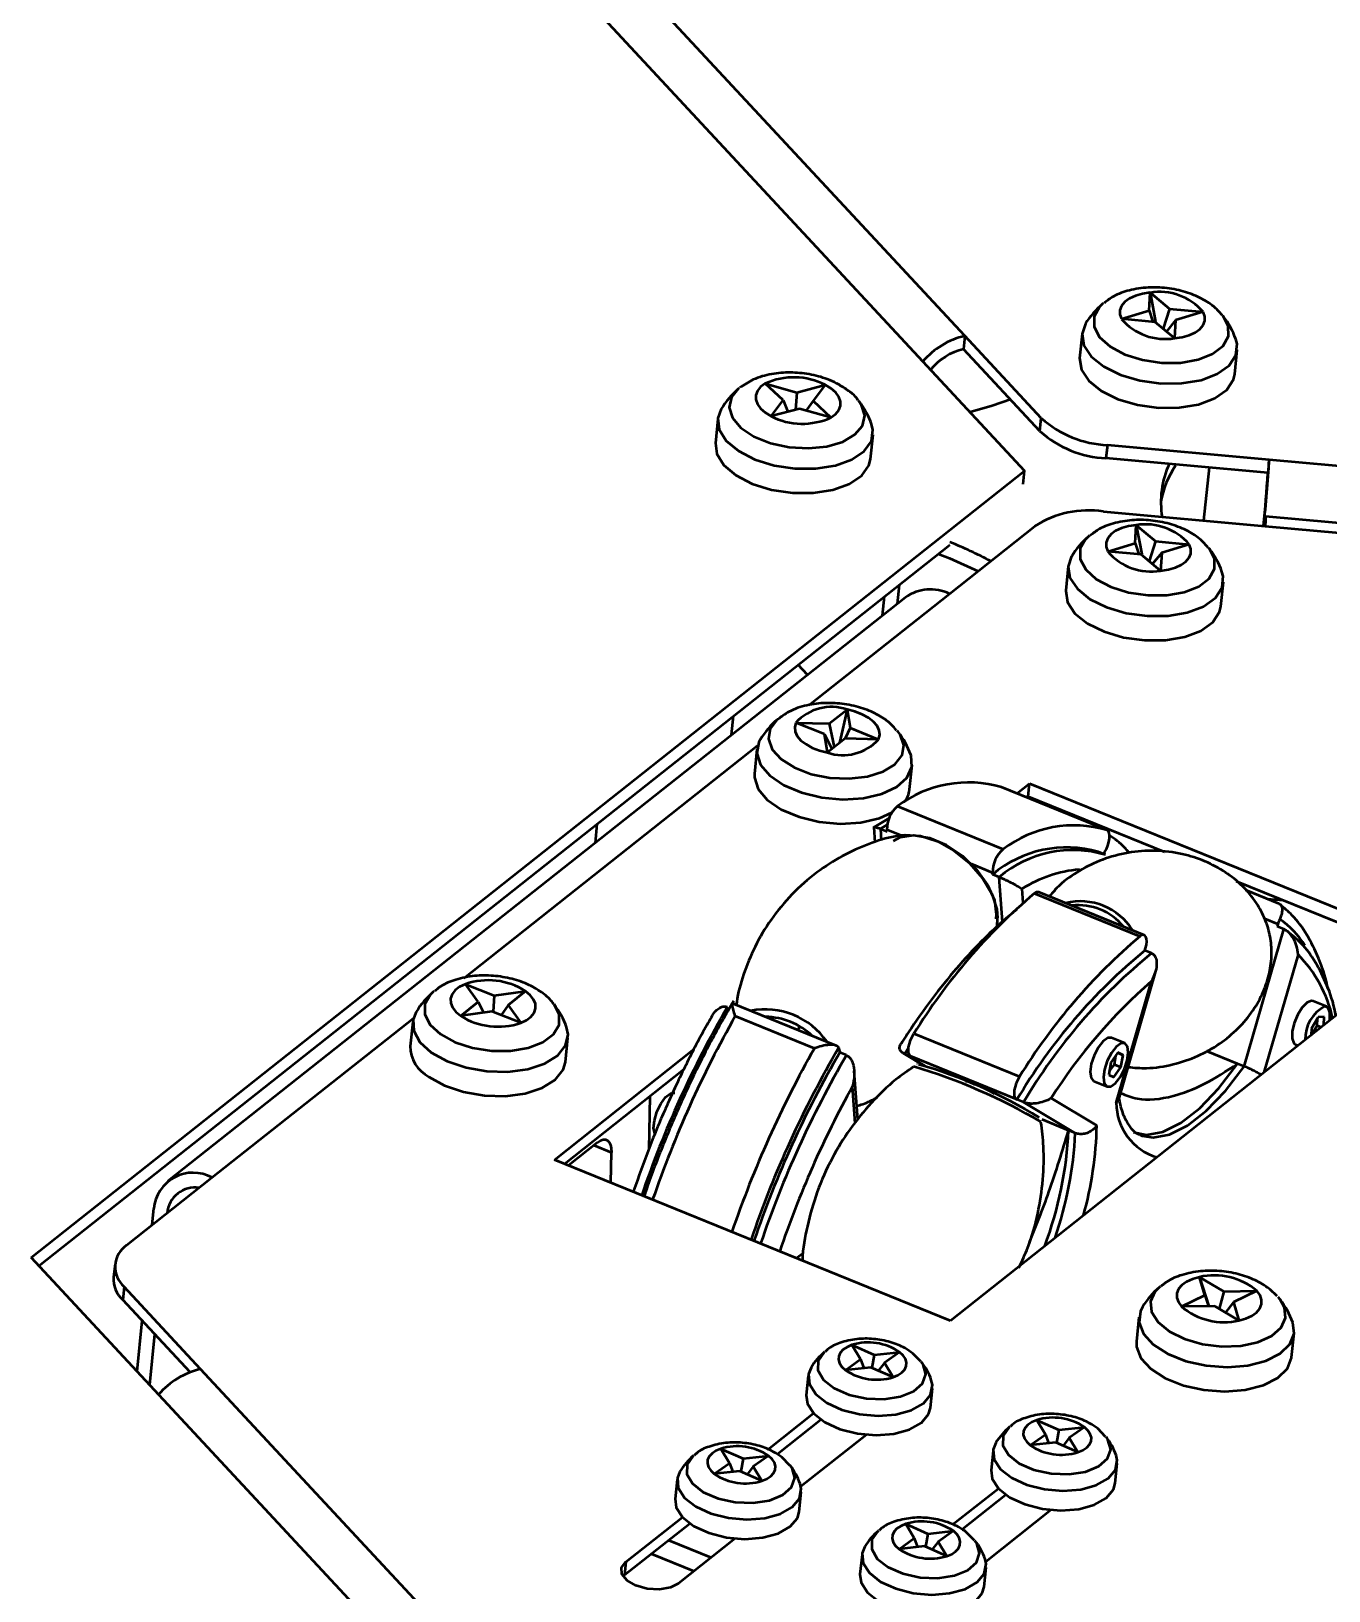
# Model space of a CAD drawing. Header units: millimetres. Extents: x 263 to 2983, y 441 to 2500.
# Drawn here: x 1835.2 to 1918.4, y 1694.2 to 1794.2 of the extents above; entities that cross this region are included whole.
import ezdxf

# ---------------------------------------------------------------- set-up
doc = ezdxf.new("R2010")
doc.units = ezdxf.units.MM
doc.header["$LTSCALE"] = 0.5
doc.layers.add('BOL', color=7, linetype='Continuous', lineweight=50)

msp = doc.modelspace()

# ---------------------------------------------------------------- linework, layer by layer
at = {"layer": 'BOL'}
for p, q in [((1841.86, 1827.324), (1898.891, 1765.979)), ((1895.056, 1774.635), (1852.721, 1820.172)), ((1903.939, 1776.736), (1903.881, 1776.688)), ((1906.868, 1776.254), (1906.936, 1777.406)), ((1906.936, 1777.406), (1907.284, 1775.538)), ((1906.936, 1777.406), (1908.176, 1776.368)), ((1905.102, 1775.718), (1906.868, 1776.254)), ((1907.259, 1775.523), (1905.102, 1775.718)), ((1906.868, 1776.254), (1907.107, 1775.537)), ((1908.176, 1776.368), (1907.763, 1775.101)), ((1908.567, 1775.637), (1907.985, 1774.915)), ((1908.176, 1776.368), (1910.333, 1776.173)), ((1908.567, 1775.637), (1908.499, 1774.484)), ((1910.333, 1776.173), (1908.567, 1775.637)), ((1895.056, 1774.635), (1894.969, 1773.793)), ((1899.96, 1769.36), (1895.056, 1774.635)), ((1902.571, 1774.773), (1902.41, 1773.213)), ((1908.499, 1774.484), (1907.259, 1775.523)), ((1899.873, 1768.518), (1894.969, 1773.793)), ((1912.358, 1772.19), (1912.518, 1773.75)), ((1883.407, 1770.511), (1882.26, 1771.576)), ((1882.26, 1771.576), (1884.274, 1771.013)), ((1884.274, 1771.013), (1884.197, 1769.899)), ((1884.274, 1771.013), (1886.102, 1771.494)), ((1886.102, 1771.494), (1885.328, 1770.47)), ((1882.632, 1769.486), (1883.407, 1770.511)), ((1884.46, 1769.968), (1882.632, 1769.486)), ((1883.407, 1770.511), (1883.708, 1769.77)), ((1886.474, 1769.404), (1884.46, 1769.968)), ((1885.328, 1770.47), (1884.887, 1769.848)), ((1885.328, 1770.47), (1886.474, 1769.404)), ((1888.274, 1770.437), (1888.236, 1770.486)), ((1879.22, 1769.318), (1879.06, 1767.758)), ((1899.873, 1768.518), (1899.96, 1769.36)), ((1889.007, 1766.735), (1889.168, 1768.295)), ((1904.192, 1767.639), (1904.106, 1766.798)), ((1914.573, 1766.7), (1904.192, 1767.639)), ((1914.487, 1765.858), (1904.106, 1766.798)), ((1914.573, 1766.7), (1914.487, 1765.858)), ((2004.19, 1758.589), (1914.573, 1766.7)), ((1835.196, 1715.561), (1898.891, 1765.979)), ((1898.805, 1765.137), (1898.891, 1765.979)), ((1910.387, 1762.798), (1910.736, 1766.197)), ((1903.938, 1763.382), (1914.32, 1762.442)), ((2003.951, 1754.947), (1914.334, 1763.059)), ((1894.07, 1758.106), (1899.547, 1762.442)), ((1903.05, 1761.834), (1902.993, 1761.786)), ((1905.98, 1761.352), (1906.047, 1762.505)), ((1906.047, 1762.505), (1906.396, 1760.636)), ((1906.047, 1762.505), (1907.287, 1761.466)), ((1914.32, 1762.442), (2003.936, 1754.331)), ((1835.693, 1715.027), (1894.084, 1761.246)), ((1904.214, 1760.816), (1905.98, 1761.352)), ((1906.371, 1760.621), (1904.214, 1760.816)), ((1905.98, 1761.352), (1906.218, 1760.635)), ((1907.611, 1759.582), (1906.371, 1760.621)), ((1907.287, 1761.466), (1906.875, 1760.199)), ((1907.678, 1760.735), (1907.097, 1760.013)), ((1907.287, 1761.466), (1909.444, 1761.271)), ((1907.678, 1760.735), (1907.611, 1759.582)), ((1909.444, 1761.271), (1907.678, 1760.735)), ((1901.682, 1759.871), (1901.522, 1758.311)), ((1890.839, 1758.677), (1890.713, 1757.457)), ((1911.469, 1757.288), (1911.63, 1758.849)), ((1891.241, 1757.875), (1843.96, 1720.45)), ((1885.047, 1750.964), (1894.07, 1758.106)), ((1889.778, 1756.717), (1889.904, 1757.937)), ((1884.967, 1752.909), (1884.367, 1753.555)), ((1886.368, 1749.783), (1887.504, 1750.684)), ((1887.504, 1750.684), (1887.028, 1748.548)), ((1887.504, 1750.684), (1887.696, 1749.517)), ((1880.1, 1749.056), (1880.225, 1750.276)), ((1886.052, 1749.094), (1884.218, 1749.838)), ((1884.218, 1749.838), (1886.368, 1749.783)), ((1886.368, 1749.783), (1886.679, 1748.271)), ((1886.244, 1747.926), (1886.052, 1749.094)), ((1886.052, 1749.094), (1886.532, 1748.155)), ((1887.38, 1748.827), (1886.244, 1747.926)), ((1887.696, 1749.517), (1887.379, 1748.826)), ((1889.53, 1748.772), (1887.38, 1748.827)), ((1887.696, 1749.517), (1889.53, 1748.772)), ((1890.781, 1749.252), (1890.727, 1749.32)), ((1862.944, 1733.469), (1881.773, 1748.372)), ((1881.727, 1748.133), (1881.567, 1746.572)), ((1891.514, 1745.55), (1891.675, 1747.11)), ((1904.183, 1742.943), (1897.411, 1745.697)), ((1898.39, 1745.299), (1899.208, 1745.946)), ((1899.122, 1745.104), (1899.208, 1745.946)), ((1899.208, 1745.946), (1924.602, 1735.622)), ((1899.035, 1745.036), (1899.122, 1745.104)), ((1899.122, 1745.104), (1907.855, 1741.554)), ((1890.207, 1743.715), (1889.234, 1743.15)), ((1890.74, 1744.48), (1897.511, 1741.727)), ((1900.469, 1744.556), (1900.459, 1744.457)), ((1901.087, 1744.305), (1901.077, 1744.206)), ((1871.471, 1743.347), (1871.345, 1742.127)), ((1889.212, 1743.137), (1889.282, 1742.17)), ((1890.088, 1743.321), (1889.648, 1743.038)), ((1889.648, 1743.038), (1890.071, 1742.866)), ((1889.648, 1743.038), (1889.701, 1742.291)), ((1890.071, 1742.866), (1890.063, 1742.978)), ((1890.984, 1742.604), (1890.063, 1742.978)), ((1896.835, 1740.225), (1895.499, 1740.768)), ((1904.034, 1741.385), (1903.611, 1741.557)), ((1904.018, 1741.535), (1903.948, 1741.42)), ((1896.843, 1740.113), (1896.835, 1740.225)), ((1897.266, 1739.941), (1896.843, 1740.113)), ((1897.472, 1737.073), (1897.266, 1739.941)), ((1912.462, 1739.681), (1923.87, 1735.042)), ((1898.716, 1739.181), (1898.78, 1738.288)), ((1906.271, 1736.134), (1899.499, 1738.887)), ((1906.564, 1736.221), (1899.792, 1738.974)), ((1915.216, 1738.232), (1913.069, 1739.105)), ((1914.441, 1738.547), (1915.481, 1738.453)), ((1912.965, 1727.809), (1915.508, 1736.598)), ((1915.128, 1736.919), (1914.282, 1737.263)), ((1915.128, 1736.919), (1915.085, 1736.77)), ((1915.508, 1736.598), (1915.085, 1736.77)), ((1924.602, 1735.622), (1894.132, 1711.503)), ((1906.603, 1735.229), (1906.646, 1735.377)), ((1907.026, 1735.057), (1906.603, 1735.229)), ((1916.418, 1734.972), (1914.23, 1727.412)), ((1904.922, 1725.692), (1907.3, 1733.909)), ((1861.029, 1732.629), (1860.973, 1732.583)), ((1863.847, 1731.951), (1863.038, 1733.085)), ((1863.038, 1733.085), (1864.885, 1732.351)), ((1864.885, 1732.351), (1866.886, 1732.638)), ((1866.886, 1732.638), (1865.771, 1731.728)), ((1904.765, 1725.478), (1907.019, 1733.264)), ((1862.733, 1731.041), (1863.847, 1731.951)), ((1863.847, 1731.951), (1864.197, 1731.252)), ((1864.885, 1732.351), (1864.808, 1731.299)), ((1865.771, 1731.728), (1865.337, 1731.089)), ((1865.771, 1731.728), (1866.581, 1730.595)), ((1886.825, 1729.134), (1880.155, 1731.846)), ((1918.24, 1731.643), (1917.394, 1731.987)), ((1846.788, 1720.681), (1859.708, 1730.907)), ((1859.662, 1730.668), (1859.502, 1729.107)), ((1864.733, 1731.329), (1862.733, 1731.041)), ((1866.581, 1730.595), (1864.733, 1731.329)), ((1885.412, 1728.964), (1880.333, 1731.028)), ((1882.743, 1730.794), (1882.732, 1730.946)), ((1917.718, 1730.969), (1917.29, 1730.246)), ((1917.637, 1730.432), (1917.664, 1730.878)), ((1918.103, 1730.976), (1917.718, 1730.969)), ((1918.072, 1730.453), (1918.103, 1730.976)), ((1869.449, 1728.085), (1869.61, 1729.645)), ((1884.511, 1730.378), (1884.318, 1730.153)), ((1891.788, 1729.91), (1898.56, 1727.156)), ((1905.305, 1729.294), (1904.458, 1729.638)), ((1917.29, 1730.246), (1917.265, 1729.814)), ((1917.278, 1729.824), (1917.637, 1730.432)), ((1917.637, 1730.432), (1917.907, 1730.322)), ((1868.738, 1721.828), (1877.712, 1728.931)), ((1887.029, 1728.804), (1887.037, 1728.692)), ((1887.461, 1728.52), (1887.037, 1728.692)), ((1891.1, 1728.654), (1892.455, 1727.847)), ((1891.448, 1728.99), (1891.204, 1728.603)), ((1891.204, 1728.603), (1891.627, 1728.431)), ((1891.204, 1728.603), (1892.493, 1727.836)), ((1904.873, 1728.689), (1904.415, 1728.06)), ((1904.86, 1728.671), (1905.198, 1728.534)), ((1905.198, 1728.534), (1904.873, 1728.689)), ((1912.542, 1727.981), (1910.548, 1728.792)), ((1916.264, 1729.208), (1916.419, 1729.145)), ((1869.383, 1721.565), (1877.043, 1727.628)), ((1898.343, 1725.711), (1891.571, 1728.464)), ((1891.571, 1728.464), (1891.627, 1728.431)), ((1891.995, 1727.951), (1891.98, 1727.95)), ((1904.415, 1728.06), (1904.282, 1727.275)), ((1904.315, 1727.474), (1904.641, 1727.921)), ((1904.606, 1727.12), (1905.064, 1727.749)), ((1904.641, 1727.921), (1904.741, 1728.508)), ((1904.641, 1727.921), (1905.064, 1727.749)), ((1905.064, 1727.749), (1905.198, 1728.534)), ((1912.965, 1727.809), (1912.542, 1727.981)), ((1888.186, 1724.379), (1887.96, 1727.527)), ((1895.12, 1726.845), (1895.114, 1726.83)), ((1903.315, 1726.865), (1903.328, 1726.859)), ((1903.328, 1726.859), (1904.175, 1726.515)), ((1904.282, 1727.275), (1904.606, 1727.12)), ((1874.85, 1725.893), (1874.785, 1722.491)), ((1888.02, 1724.174), (1887.851, 1726.525)), ((1896.947, 1726.031), (1896.953, 1726.045)), ((1898.343, 1725.711), (1898.399, 1725.678)), ((1898.822, 1725.506), (1898.399, 1725.678)), ((1900.582, 1725.77), (1903.516, 1724.024)), ((1902.134, 1723.534), (1898.822, 1725.506)), ((1901.711, 1723.706), (1900.018, 1724.395)), ((1902.134, 1723.534), (1901.711, 1723.706)), ((1871.504, 1722.927), (1869.648, 1721.458)), ((1871.279, 1722.749), (1872.396, 1722.295)), ((1906.295, 1723.41), (1906.426, 1723.362)), ((1894.132, 1711.503), (1868.738, 1721.828)), ((1872.358, 1720.356), (1872.396, 1722.295)), ((1841.311, 1716.345), (1846.788, 1720.681)), ((1842.948, 1717.641), (1843.056, 1718.69)), ((1884.703, 1715.833), (1884.258, 1715.517)), ((1892.227, 1654.216), (1835.196, 1715.561)), ((1840.57, 1715.136), (1840.483, 1714.294)), ((1841.153, 1713.684), (1841.066, 1712.842)), ((1846.057, 1708.409), (1841.153, 1713.684)), ((1907.581, 1713.697), (1907.529, 1713.654)), ((1910.444, 1713.133), (1910.098, 1714.302)), ((1910.098, 1714.302), (1910.695, 1712.433)), ((1910.098, 1714.302), (1911.653, 1713.385)), ((1845.379, 1708.203), (1841.066, 1712.842)), ((1908.948, 1712.409), (1910.444, 1713.133)), ((1910.444, 1713.133), (1910.678, 1712.433)), ((1911.653, 1713.385), (1911.363, 1712.27)), ((1911.653, 1713.385), (1913.783, 1713.414)), ((1912.286, 1712.69), (1911.758, 1712.037)), ((1913.783, 1713.414), (1912.286, 1712.69)), ((1912.286, 1712.69), (1912.632, 1711.521)), ((1915.272, 1712.858), (1915.144, 1713.011)), ((1906.218, 1711.739), (1906.058, 1710.179)), ((1911.078, 1712.438), (1908.948, 1712.409)), ((1912.632, 1711.521), (1911.078, 1712.438)), ((1841.984, 1708.259), (1842.317, 1711.497)), ((1843.111, 1710.643), (1842.778, 1707.405)), ((1916.005, 1709.156), (1916.166, 1710.717)), ((1888.371, 1709.031), (1887.818, 1709.949)), ((1887.818, 1709.949), (1889.241, 1709.321)), ((1887.394, 1708.339), (1888.371, 1709.031)), ((1888.371, 1709.031), (1888.58, 1708.467)), ((1889.241, 1709.321), (1889.091, 1708.488)), ((1889.241, 1709.321), (1890.876, 1709.498)), ((1889.9, 1708.805), (1889.51, 1708.303)), ((1890.876, 1709.498), (1889.9, 1708.805)), ((1889.9, 1708.805), (1890.453, 1707.887)), ((1892.23, 1708.88), (1891.724, 1709.411)), ((1888.392, 1662.873), (1846.057, 1708.409)), ((1885.018, 1707.98), (1884.889, 1706.732)), ((1889.029, 1708.515), (1887.394, 1708.339)), ((1890.453, 1707.887), (1889.029, 1708.515)), ((1892.847, 1705.914), (1892.976, 1707.162)), ((1882.423, 1703.249), (1885.356, 1705.571)), ((1883.023, 1702.951), (1885.823, 1705.167)), ((1900.221, 1704.213), (1899.668, 1705.131)), ((1899.668, 1705.131), (1901.092, 1704.503)), ((1901.092, 1704.503), (1902.727, 1704.679)), ((1902.727, 1704.679), (1901.751, 1703.987)), ((1888.742, 1704.194), (1884.549, 1700.876)), ((1899.245, 1703.52), (1900.221, 1704.213)), ((1900.88, 1703.697), (1899.245, 1703.52)), ((1900.221, 1704.213), (1900.43, 1703.649)), ((1902.304, 1703.068), (1900.88, 1703.697)), ((1901.092, 1704.503), (1900.941, 1703.67)), ((1901.751, 1703.987), (1901.36, 1703.485)), ((1901.751, 1703.987), (1902.304, 1703.068)), ((1904.081, 1704.062), (1903.575, 1704.592)), ((1879.965, 1702.378), (1879.412, 1703.296)), ((1879.412, 1703.296), (1880.835, 1702.667)), ((1880.835, 1702.667), (1880.685, 1701.835)), ((1880.835, 1702.667), (1882.471, 1702.844)), ((1882.471, 1702.844), (1881.494, 1702.152)), ((1883.825, 1702.227), (1883.319, 1702.757)), ((1896.868, 1703.162), (1896.74, 1701.914)), ((1878.988, 1701.685), (1879.965, 1702.378)), ((1880.624, 1701.862), (1878.988, 1701.685)), ((1879.965, 1702.378), (1880.174, 1701.813)), ((1882.047, 1701.233), (1880.624, 1701.862)), ((1881.494, 1702.152), (1881.104, 1701.65)), ((1881.494, 1702.152), (1882.047, 1701.233)), ((1904.698, 1701.096), (1904.826, 1702.344)), ((1876.612, 1701.327), (1876.484, 1700.078)), ((1894.273, 1698.431), (1897.206, 1700.752)), ((1884.442, 1699.26), (1884.57, 1700.509)), ((1894.874, 1698.133), (1897.673, 1700.349)), ((1873.322, 1696.045), (1876.95, 1698.917)), ((1900.592, 1699.376), (1896.4, 1696.057)), ((1873.235, 1695.204), (1877.417, 1698.514)), ((1891.815, 1697.559), (1891.263, 1698.478)), ((1891.263, 1698.478), (1892.686, 1697.849)), ((1892.686, 1697.849), (1892.536, 1697.017)), ((1892.686, 1697.849), (1894.321, 1698.026)), ((1894.321, 1698.026), (1893.345, 1697.334)), ((1895.675, 1697.409), (1895.169, 1697.939)), ((1876.057, 1697.437), (1878.797, 1696.323)), ((1880.336, 1697.541), (1876.708, 1694.669)), ((1890.839, 1696.867), (1891.815, 1697.559)), ((1892.474, 1697.044), (1890.839, 1696.867)), ((1891.815, 1697.559), (1892.025, 1696.995)), ((1893.898, 1696.415), (1892.474, 1697.044)), ((1893.345, 1697.334), (1892.955, 1696.832)), ((1893.345, 1697.334), (1893.898, 1696.415)), ((1873.322, 1696.045), (1873.235, 1695.204)), ((1874.959, 1696.568), (1877.699, 1695.453)), ((1888.463, 1696.509), (1888.334, 1695.26)), ((1896.292, 1694.442), (1896.421, 1695.691)), ((1873.146, 1695.124), (1873.235, 1695.204))]:
    msp.add_line(p, q, dxfattribs=at)
at = {"layer": 'BOL', "flags": 128}
for points in [[(1903.881, 1776.688), (1903.682, 1776.494), (1903.339, 1775.881), (1903.345, 1775.216), (1903.699, 1774.554), (1904.374, 1773.947), (1905.313, 1773.446), (1906.441, 1773.09), (1907.667, 1772.908), (1908.891, 1772.916)], [(1906.936, 1777.406), (1906.441, 1777.334), (1905.994, 1777.208), (1905.615, 1777.034), (1905.316, 1776.817), (1905.109, 1776.568), (1905.002, 1776.294), (1905, 1776.007), (1905.102, 1775.718)], [(1908.499, 1774.484), (1908.995, 1774.557), (1909.441, 1774.682), (1909.82, 1774.857), (1910.12, 1775.073), (1910.326, 1775.323), (1910.433, 1775.597), (1910.435, 1775.884), (1910.333, 1776.173)], [(1908.891, 1772.916), (1910.014, 1773.113), (1910.945, 1773.482), (1911.609, 1773.994), (1911.952, 1774.607), (1911.946, 1775.272), (1911.625, 1775.892)], [(1911.625, 1775.892), (1911.591, 1775.934), (1911.583, 1775.944)], [(1902.793, 1775.414), (1902.57, 1774.763), (1902.686, 1774.029), (1903.162, 1773.312), (1903.963, 1772.666), (1905.03, 1772.138), (1906.284, 1771.767), (1907.631, 1771.582), (1908.971, 1771.595)], [(1908.971, 1771.595), (1910.206, 1771.806), (1911.243, 1772.199), (1912.006, 1772.745), (1912.438, 1773.404), (1912.507, 1774.126), (1912.431, 1774.423)], [(1902.41, 1773.213), (1902.409, 1773.203), (1902.525, 1772.469), (1903.002, 1771.752), (1903.803, 1771.105), (1904.87, 1770.577), (1906.123, 1770.207), (1907.47, 1770.021), (1908.811, 1770.035)], [(1908.811, 1770.035), (1910.046, 1770.246), (1911.083, 1770.639), (1911.846, 1771.185), (1912.278, 1771.843), (1912.358, 1772.19)], [(1880.531, 1771.233), (1880.094, 1770.698), (1879.949, 1770.049), (1880.156, 1769.379), (1880.698, 1768.742), (1881.531, 1768.19), (1882.589, 1767.767), (1883.785, 1767.509), (1885.022, 1767.434), (1886.2, 1767.551), (1887.224, 1767.849), (1888.01, 1768.304), (1888.496, 1768.879), (1888.641, 1769.528), (1888.435, 1770.199), (1888.274, 1770.437)], [(1880.605, 1771.294), (1880.58, 1771.274), (1880.531, 1771.233)], [(1882.26, 1771.576), (1881.962, 1771.36), (1881.757, 1771.11), (1881.651, 1770.836), (1881.65, 1770.548), (1881.754, 1770.259), (1881.958, 1769.979), (1882.254, 1769.718), (1882.632, 1769.486)], [(1886.474, 1769.404), (1886.772, 1769.621), (1886.978, 1769.871), (1887.083, 1770.145), (1887.084, 1770.432), (1886.98, 1770.721), (1886.777, 1771.002), (1886.48, 1771.263), (1886.102, 1771.494)], [(1879.443, 1769.959), (1879.227, 1769.37), (1879.311, 1768.637), (1879.758, 1767.916), (1880.534, 1767.262), (1881.581, 1766.722), (1882.822, 1766.337), (1884.165, 1766.135), (1885.51, 1766.131), (1886.757, 1766.326), (1887.814, 1766.704), (1888.603, 1767.239), (1889.065, 1767.89), (1889.166, 1768.608), (1889.08, 1768.968)], [(1897.983, 1770.551), (1896.815, 1770.147), (1895.388, 1769.747)], [(1879.06, 1767.758), (1879.151, 1767.076), (1879.597, 1766.356), (1880.373, 1765.701), (1881.42, 1765.162), (1882.661, 1764.776), (1884.004, 1764.574), (1885.349, 1764.571), (1886.597, 1764.765), (1887.654, 1765.144), (1888.443, 1765.678), (1888.905, 1766.329), (1889.007, 1766.735)], [(1914.237, 1762.45), (1914.271, 1762.716), (1914.308, 1762.961), (1914.332, 1763.057), (1914.342, 1763.001), (1914.338, 1762.793), (1914.32, 1762.442)], [(1902.993, 1761.786), (1902.793, 1761.592), (1902.45, 1760.979), (1902.456, 1760.314), (1902.811, 1759.652), (1903.485, 1759.045), (1904.424, 1758.544), (1905.552, 1758.188), (1906.778, 1758.007), (1908.002, 1758.015)], [(1906.047, 1762.505), (1905.552, 1762.432), (1905.106, 1762.306), (1904.726, 1762.132), (1904.427, 1761.916), (1904.22, 1761.666), (1904.114, 1761.392), (1904.112, 1761.105), (1904.214, 1760.816)], [(1893.341, 1760.658), (1894.062, 1760.377), (1895.9, 1759.555)], [(1907.611, 1759.582), (1908.106, 1759.655), (1908.552, 1759.781), (1908.932, 1759.955), (1909.231, 1760.171), (1909.438, 1760.421), (1909.544, 1760.695), (1909.546, 1760.982), (1909.444, 1761.271)], [(1908.002, 1758.015), (1909.125, 1758.211), (1910.057, 1758.58), (1910.72, 1759.092), (1911.063, 1759.705), (1911.057, 1760.37), (1910.736, 1760.99)], [(1910.736, 1760.99), (1910.703, 1761.033), (1910.695, 1761.042)], [(1901.905, 1760.512), (1901.681, 1759.861), (1901.797, 1759.127), (1902.273, 1758.41), (1903.075, 1757.764), (1904.142, 1757.236), (1905.395, 1756.866), (1906.742, 1756.68), (1908.083, 1756.693)], [(1908.083, 1756.693), (1909.317, 1756.904), (1910.355, 1757.297), (1911.118, 1757.844), (1911.55, 1758.502), (1911.619, 1759.224), (1911.542, 1759.521)], [(1901.522, 1758.311), (1901.521, 1758.301), (1901.637, 1757.567), (1902.113, 1756.85), (1902.914, 1756.204), (1903.981, 1755.676), (1905.235, 1755.305), (1906.582, 1755.12), (1907.922, 1755.133)], [(1907.922, 1755.133), (1909.157, 1755.344), (1910.194, 1755.737), (1910.957, 1756.283), (1911.389, 1756.942), (1911.469, 1757.288)], [(1889.53, 1748.772), (1889.602, 1749.051), (1889.569, 1749.34), (1889.432, 1749.628), (1889.198, 1749.903), (1888.874, 1750.156), (1888.473, 1750.375), (1888.01, 1750.554), (1887.504, 1750.684)], [(1883.038, 1750.048), (1883.026, 1750.038), (1882.572, 1749.453)], [(1884.218, 1749.838), (1884.146, 1749.559), (1884.179, 1749.27), (1884.316, 1748.982), (1884.55, 1748.707), (1884.874, 1748.455), (1885.275, 1748.235), (1885.738, 1748.056), (1886.244, 1747.926)], [(1881.95, 1748.774), (1881.854, 1748.595), (1881.724, 1747.88), (1881.962, 1747.145), (1882.552, 1746.446), (1883.45, 1745.834), (1884.588, 1745.355), (1885.884, 1745.044), (1887.24, 1744.924), (1888.556, 1745.004), (1889.734, 1745.278), (1890.688, 1745.726), (1891.346, 1746.314), (1891.659, 1747), (1891.605, 1747.732), (1891.587, 1747.783)], [(1882.572, 1749.453), (1882.46, 1748.8), (1882.7, 1748.131), (1883.273, 1747.5), (1884.131, 1746.958), (1885.206, 1746.55), (1886.41, 1746.308), (1887.646, 1746.252), (1888.813, 1746.387), (1889.818, 1746.701), (1890.578, 1747.17), (1891.032, 1747.754), (1891.144, 1748.408), (1890.903, 1749.077), (1890.781, 1749.252)], [(1881.567, 1746.572), (1881.563, 1746.319), (1881.802, 1745.585), (1882.392, 1744.886), (1883.289, 1744.274), (1884.428, 1743.795), (1885.723, 1743.483), (1887.079, 1743.363), (1888.395, 1743.443), (1889.574, 1743.717), (1890.379, 1744.075)], [(1890.476, 1742.263), (1890.915, 1742.497), (1891.777, 1742.623), (1892.789, 1742.452), (1893.863, 1742), (1894.901, 1741.305), (1895.813, 1740.431), (1896.517, 1739.455), (1896.95, 1738.463), (1897.074, 1737.544), (1897.045, 1737.271)], [(1890.989, 1742.626), (1891.233, 1742.657), (1892.214, 1742.586), (1893.287, 1742.235), (1894.364, 1741.632), (1895.358, 1740.826), (1896.189, 1739.883), (1896.789, 1738.878), (1897.109, 1737.893), (1897.155, 1737.341)], [(1904.018, 1741.535), (1904.13, 1741.743), (1904.222, 1741.968), (1904.29, 1742.195), (1904.329, 1742.412), (1904.338, 1742.605), (1904.315, 1742.764), (1904.263, 1742.879), (1904.183, 1742.943)], [(1906.646, 1735.377), (1906.697, 1735.6), (1906.719, 1735.805), (1906.709, 1735.98), (1906.669, 1736.114), (1906.6, 1736.2), (1906.507, 1736.233), (1906.395, 1736.21), (1906.271, 1736.134)], [(1863.038, 1733.085), (1862.667, 1732.905), (1862.378, 1732.684), (1862.183, 1732.431), (1862.088, 1732.155), (1862.098, 1731.867), (1862.213, 1731.578), (1862.427, 1731.299), (1862.733, 1731.041)], [(1866.581, 1730.595), (1866.952, 1730.775), (1867.24, 1730.995), (1867.436, 1731.249), (1867.53, 1731.524), (1867.52, 1731.812), (1867.406, 1732.101), (1867.191, 1732.38), (1866.886, 1732.638)], [(1860.973, 1732.583), (1860.796, 1732.414), (1860.439, 1731.804), (1860.429, 1731.14), (1860.768, 1730.477), (1861.43, 1729.867)], [(1861.43, 1729.867), (1862.358, 1729.359), (1863.48, 1728.997), (1864.704, 1728.807), (1865.93, 1728.807), (1867.059, 1728.995), (1868.001, 1729.357), (1868.678, 1729.863), (1869.036, 1730.473), (1869.045, 1731.137), (1868.716, 1731.787)], [(1917.394, 1731.987), (1917.289, 1732.005), (1917.004, 1731.894), (1916.692, 1731.584), (1916.402, 1731.125), (1916.176, 1730.585), (1916.05, 1730.047), (1916.042, 1729.593), (1916.154, 1729.291), (1916.264, 1729.208)], [(1918.447, 1730.75), (1918.455, 1730.803), (1918.462, 1731.257), (1918.35, 1731.559), (1918.135, 1731.661)], [(1859.885, 1731.308), (1859.687, 1730.822), (1859.718, 1730.091), (1860.115, 1729.366), (1860.847, 1728.699)], [(1860.847, 1728.699), (1861.859, 1728.14), (1863.078, 1727.731), (1864.412, 1727.501), (1865.763, 1727.469), (1867.03, 1727.636), (1868.12, 1727.989), (1868.951, 1728.504), (1869.463, 1729.141), (1869.616, 1729.853), (1869.522, 1730.318)], [(1891.571, 1728.464), (1891.498, 1728.542), (1891.453, 1728.668), (1891.438, 1728.837), (1891.454, 1729.037), (1891.501, 1729.258), (1891.576, 1729.486), (1891.673, 1729.707), (1891.788, 1729.91)], [(1904.458, 1729.638), (1904.217, 1729.628), (1903.913, 1729.413), (1903.606, 1729.022), (1903.343, 1728.512), (1903.163, 1727.963), (1903.095, 1727.457), (1903.148, 1727.071), (1903.315, 1726.865)], [(1904.161, 1726.521), (1904.416, 1726.526), (1904.72, 1726.74), (1905.027, 1727.132), (1905.29, 1727.641), (1905.47, 1728.191), (1905.538, 1728.697), (1905.485, 1729.082), (1905.318, 1729.288), (1905.063, 1729.284), (1904.759, 1729.069), (1904.452, 1728.677), (1904.189, 1728.168), (1904.01, 1727.618), (1903.941, 1727.113), (1903.994, 1726.727), (1904.161, 1726.521)], [(1860.686, 1727.138), (1861.699, 1726.58), (1862.918, 1726.17), (1864.252, 1725.941), (1865.603, 1725.908), (1866.87, 1726.075), (1867.96, 1726.429), (1868.791, 1726.943), (1869.302, 1727.58), (1869.449, 1728.085)], [(1905.872, 1723.582), (1906.705, 1723.423), (1907.759, 1723.615), (1908.909, 1724.191), (1910.115, 1725.133), (1911.34, 1726.411), (1912.542, 1727.981)], [(1906.426, 1723.362), (1907.128, 1723.251), (1908.182, 1723.443), (1909.332, 1724.019), (1910.538, 1724.961), (1911.763, 1726.239), (1912.965, 1727.809)], [(1898.56, 1727.156), (1898.445, 1726.954), (1898.347, 1726.733), (1898.273, 1726.505), (1898.226, 1726.284), (1898.21, 1726.084), (1898.224, 1725.915), (1898.27, 1725.788), (1898.343, 1725.711)], [(1875.104, 1723.857), (1875.153, 1724.348), (1875.317, 1724.897), (1875.569, 1725.418), (1875.872, 1725.833), (1876.18, 1726.078), (1876.445, 1726.117), (1876.467, 1726.109)], [(1875.187, 1723.476), (1875.176, 1723.497), (1875.104, 1723.857)], [(1871.504, 1722.927), (1871.689, 1723.049), (1871.862, 1723.112), (1872.018, 1723.116), (1872.153, 1723.059), (1872.26, 1722.944), (1872.338, 1722.774), (1872.384, 1722.556), (1872.396, 1722.295)], [(1907.529, 1713.654), (1907.246, 1713.36), (1906.962, 1712.734), (1907.03, 1712.066), (1907.442, 1711.409), (1908.167, 1710.818), (1909.145, 1710.339), (1910.297, 1710.011), (1911.53, 1709.862), (1912.743, 1709.903), (1913.839, 1710.131), (1914.729, 1710.528), (1915.34, 1711.061), (1915.624, 1711.686), (1915.556, 1712.355), (1915.272, 1712.858)], [(1910.098, 1714.302), (1909.651, 1714.177), (1909.269, 1714.004), (1908.968, 1713.789), (1908.76, 1713.539), (1908.651, 1713.266), (1908.647, 1712.979), (1908.747, 1712.69), (1908.948, 1712.409)], [(1912.632, 1711.521), (1913.08, 1711.646), (1913.461, 1711.819), (1913.762, 1712.035), (1913.971, 1712.284), (1914.079, 1712.557), (1914.084, 1712.844), (1913.983, 1713.133), (1913.783, 1713.414)], [(1906.441, 1712.38), (1906.31, 1712.118), (1906.224, 1711.397), (1906.506, 1710.664), (1907.136, 1709.973), (1908.067, 1709.375), (1909.229, 1708.914), (1910.537, 1708.625), (1911.894, 1708.529), (1913.198, 1708.633), (1914.354, 1708.93), (1915.275, 1709.397), (1915.894, 1709.999), (1916.163, 1710.693), (1916.078, 1711.389)], [(1887.818, 1709.949), (1887.503, 1709.817), (1887.252, 1709.649), (1887.072, 1709.454), (1886.972, 1709.238), (1886.955, 1709.009), (1887.022, 1708.777), (1887.17, 1708.551), (1887.394, 1708.339)], [(1906.058, 1710.179), (1906.064, 1709.837), (1906.346, 1709.104), (1906.976, 1708.413), (1907.906, 1707.815), (1909.069, 1707.354), (1910.377, 1707.065), (1911.733, 1706.969), (1913.038, 1707.073), (1914.194, 1707.369), (1915.115, 1707.836), (1915.733, 1708.439), (1916.003, 1709.133), (1916.005, 1709.156)], [(1886.066, 1709.512), (1886.041, 1709.491), (1885.655, 1708.94), (1885.639, 1708.327), (1885.996, 1707.717), (1886.687, 1707.176), (1887.637, 1706.763), (1888.743, 1706.523), (1889.886, 1706.482), (1890.94, 1706.643), (1891.793, 1706.991), (1892.352, 1707.486), (1892.555, 1708.076), (1892.382, 1708.697), (1892.261, 1708.875)], [(1890.453, 1707.887), (1890.767, 1708.02), (1891.019, 1708.187), (1891.198, 1708.382), (1891.298, 1708.599), (1891.315, 1708.827), (1891.248, 1709.059), (1891.1, 1709.285), (1890.876, 1709.498)], [(1885.196, 1708.493), (1885.032, 1708.076), (1885.09, 1707.435), (1885.496, 1706.806), (1886.213, 1706.245), (1887.177, 1705.802), (1888.303, 1705.516), (1889.49, 1705.412), (1890.634, 1705.501), (1891.632, 1705.773), (1892.396, 1706.205), (1892.858, 1706.759), (1892.977, 1707.385), (1892.906, 1707.7)], [(1884.889, 1706.732), (1884.962, 1706.187), (1885.368, 1705.558), (1886.085, 1704.996), (1887.049, 1704.553), (1888.175, 1704.267), (1889.362, 1704.164), (1890.506, 1704.252), (1891.504, 1704.525), (1892.268, 1704.957), (1892.73, 1705.511), (1892.847, 1705.914)], [(1897.917, 1704.694), (1897.892, 1704.673), (1897.506, 1704.122), (1897.49, 1703.509), (1897.847, 1702.899), (1898.538, 1702.358), (1899.488, 1701.945), (1900.594, 1701.705), (1901.736, 1701.663), (1902.791, 1701.825), (1903.644, 1702.173), (1904.202, 1702.668), (1904.406, 1703.258), (1904.233, 1703.879), (1904.112, 1704.057)], [(1899.668, 1705.131), (1899.354, 1704.998), (1899.102, 1704.831), (1898.923, 1704.636), (1898.823, 1704.419), (1898.806, 1704.191), (1898.873, 1703.959), (1899.021, 1703.733), (1899.245, 1703.52)], [(1902.304, 1703.068), (1902.618, 1703.201), (1902.87, 1703.369), (1903.049, 1703.564), (1903.149, 1703.78), (1903.166, 1704.009), (1903.099, 1704.241), (1902.951, 1704.467), (1902.727, 1704.679)], [(1897.047, 1703.675), (1896.882, 1703.258), (1896.941, 1702.617), (1897.347, 1701.988), (1898.064, 1701.427), (1899.028, 1700.983), (1900.154, 1700.697), (1901.341, 1700.594), (1902.485, 1700.683), (1903.483, 1700.955), (1904.247, 1701.387), (1904.709, 1701.941), (1904.828, 1702.567), (1904.756, 1702.882)], [(1877.661, 1702.859), (1877.636, 1702.837), (1877.249, 1702.287), (1877.234, 1701.674), (1877.591, 1701.063), (1878.282, 1700.523), (1879.232, 1700.11), (1880.338, 1699.87), (1881.48, 1699.828), (1882.535, 1699.99), (1883.387, 1700.337), (1883.946, 1700.833), (1884.15, 1701.423), (1883.977, 1702.043), (1883.855, 1702.222)], [(1879.412, 1703.296), (1879.098, 1703.163), (1878.846, 1702.996), (1878.667, 1702.8), (1878.567, 1702.584), (1878.55, 1702.356), (1878.617, 1702.124), (1878.765, 1701.897), (1878.988, 1701.685)], [(1882.047, 1701.233), (1882.362, 1701.366), (1882.613, 1701.533), (1882.793, 1701.729), (1882.893, 1701.945), (1882.909, 1702.173), (1882.843, 1702.405), (1882.694, 1702.632), (1882.471, 1702.844)], [(1876.79, 1701.839), (1876.626, 1701.423), (1876.685, 1700.782), (1877.091, 1700.152), (1877.807, 1699.591), (1878.772, 1699.148), (1879.897, 1698.862), (1881.085, 1698.759), (1882.228, 1698.847), (1883.227, 1699.12), (1883.991, 1699.552), (1884.452, 1700.106), (1884.571, 1700.731), (1884.5, 1701.047)], [(1896.74, 1701.914), (1896.813, 1701.368), (1897.218, 1700.739), (1897.935, 1700.178), (1898.899, 1699.735), (1900.025, 1699.449), (1901.213, 1699.346), (1902.356, 1699.434), (1903.355, 1699.707), (1904.118, 1700.139), (1904.58, 1700.692), (1904.698, 1701.096)], [(1876.484, 1700.078), (1876.556, 1699.533), (1876.962, 1698.904), (1877.679, 1698.343), (1878.643, 1697.9), (1879.769, 1697.614), (1880.957, 1697.51), (1882.1, 1697.599), (1883.098, 1697.871), (1883.862, 1698.304), (1884.324, 1698.857), (1884.442, 1699.26)], [(1889.511, 1698.041), (1889.486, 1698.019), (1889.1, 1697.469), (1889.084, 1696.855), (1889.441, 1696.245), (1890.132, 1695.704), (1891.082, 1695.292), (1892.188, 1695.051), (1893.33, 1695.01), (1894.385, 1695.172), (1895.238, 1695.519), (1895.797, 1696.015), (1896, 1696.605), (1895.827, 1697.225), (1895.706, 1697.404)], [(1891.263, 1698.478), (1890.948, 1698.345), (1890.697, 1698.178), (1890.517, 1697.982), (1890.417, 1697.766), (1890.4, 1697.538), (1890.467, 1697.306), (1890.615, 1697.079), (1890.839, 1696.867)], [(1893.898, 1696.415), (1894.212, 1696.548), (1894.464, 1696.715), (1894.643, 1696.911), (1894.743, 1697.127), (1894.76, 1697.355), (1894.693, 1697.587), (1894.545, 1697.814), (1894.321, 1698.026)], [(1888.641, 1697.021), (1888.477, 1696.605), (1888.535, 1695.963), (1888.941, 1695.334), (1889.658, 1694.773), (1890.622, 1694.33), (1891.748, 1694.044), (1892.935, 1693.941), (1894.079, 1694.029), (1895.077, 1694.302), (1895.841, 1694.734), (1896.303, 1695.287), (1896.422, 1695.913), (1896.351, 1696.229)], [(1876.708, 1694.669), (1876.177, 1694.403), (1875.469, 1694.282), (1874.692, 1694.325), (1873.964, 1694.525), (1873.396, 1694.852), (1873.075, 1695.256), (1873.049, 1695.675), (1873.322, 1696.045)], [(1888.334, 1695.26), (1888.407, 1694.715), (1888.813, 1694.086), (1889.53, 1693.525), (1890.494, 1693.082), (1891.62, 1692.796), (1892.807, 1692.692), (1893.951, 1692.781), (1894.949, 1693.053), (1895.713, 1693.485), (1896.175, 1694.039), (1896.292, 1694.442)]]:
    msp.add_lwpolyline(points, dxfattribs=at)
at = {"layer": 'BOL'}
for centre, radius, start, end in [((1907.374, 1772.605), 5.373, 130.54445, 148.48304), ((1907.537, 1773.767), 3.688, 40.70865, 99.37839), ((1907.898, 1778.123), 3.688, 220.70854, 279.3784), ((1907.374, 1772.605), 5.373, 19.77755, 37.71613), ((1896.247, 1769.641), 5.134, 103.41482, 139.13873), ((1895.882, 1770.012), 3.89, 103.57225, 140.92899), ((1884.096, 1767.566), 4.411, 62.94442, 114.59946), ((1884.024, 1767.15), 5.373, 130.54445, 148.48304), ((1884.024, 1767.15), 5.373, 19.77755, 37.71613), ((1884.638, 1773.414), 4.41, 242.94411, 294.60066), ((1904.481, 1774.414), 6.781, 228.18811, 267.56154), ((1904.394, 1773.573), 6.781, 228.18811, 267.56154), ((1774.527, 1776.103), 140.362, 354.41832, 356.15866), ((1913.794, 1762.821), 6.294, 146.25329, 169.09183), ((1913.424, 1763.984), 5.799, 155.05201, 189.66381), ((1799.19, 1773.745), 115.567, 354.39271, 356.08688), ((1903.008, 1757.004), 6.446, 81.70052, 122.47211), ((1906.486, 1757.703), 5.373, 130.54445, 148.48304), ((1906.648, 1758.866), 3.688, 40.70829, 99.37876), ((1884.311, 1736.925), 26.373, 61.94633, 68.2109), ((1907.01, 1763.221), 3.688, 220.70822, 279.37823), ((1906.486, 1757.703), 5.373, 19.77755, 37.71613), ((1892.853, 1755.571), 2.812, 64.35782, 124.97323), ((1886.504, 1747.764), 3.087, 71.09238, 137.78038), ((1886.531, 1745.965), 5.373, 130.54445, 148.48304), ((1887.244, 1750.846), 3.087, 251.09355, 317.77799), ((1886.531, 1745.965), 5.373, 19.77755, 37.71613), ((1895.273, 1738.52), 7.488, 73.4099, 127.25836), ((1889.922, 1745.742), 1.604, 321.19414, 353.12338), ((1891.982, 1743.017), 1.919, 130.32436, 181.15044), ((1902.045, 1735.767), 7.488, 73.4099, 127.25836), ((1898.753, 1740.264), 1.919, 130.32248, 181.15232), ((1901.578, 1734.501), 7.343, 73.92672, 130.15814), ((1901.991, 1734.352), 7.319, 73.42839, 130.21204), ((1903.179, 1732.115), 8.357, 95.33966, 122.27503), ((1923.956, 1710.081), 37.788, 130.33167, 148.34972), ((1899.717, 1738.689), 0.294, 75.24999, 137.71544), ((1902.451, 1734.416), 3.974, 32.01196, 103.73751), ((1902.351, 1734.448), 3.69, 38.91482, 96.83436), ((1917.459, 1736.241), 2.428, 155.41979, 163.78763), ((1911.848, 1732.406), 5.921, 32.08904, 54.91021), ((1930.728, 1707.328), 37.788, 130.33167, 148.34972), ((1929.138, 1707.574), 35.674, 129.17672, 149.50502), ((1929.561, 1707.403), 35.673, 129.17641, 149.50532), ((1910.563, 1729.144), 8.261, 12.26217, 44.86427), ((1864.492, 1728.81), 4.516, 57.98594, 108.78681), ((1929.799, 1707.187), 34.626, 131.14016, 147.54156), ((1864.466, 1728.499), 5.373, 130.54445, 148.48304), ((1864.466, 1728.499), 5.373, 19.77755, 37.71613), ((1936.849, 1698.345), 66.006, 149.72937, 161.26133), ((1919.238, 1729.574), 2.36, 117.84508, 181.61037), ((1865.126, 1734.87), 4.516, 237.98595, 288.78681), ((1941.164, 1696.593), 69.902, 150.48654, 161.07451), ((1882.256, 1726.642), 4.817, 34.65353, 101.096), ((1882.205, 1726.516), 4.468, 46.66244, 89.08693), ((1861.746, 1729.117), 2.244, 180.24082, 241.81615), ((1946.243, 1694.528), 69.902, 150.48654, 161.07451), ((1944.918, 1695.064), 67.153, 149.63298, 161.20374), ((1943.682, 1695.584), 65.61, 149.69442, 161.29627), ((1886.489, 1728.782), 0.541, 2.35308, 25.23413), ((1944.105, 1695.412), 65.61, 149.69442, 161.29627), ((1881.313, 1692.651), 36.672, 59.49012, 73.44194), ((1883.197, 1697.124), 32.065, 58.7493, 73.8978), ((1894.733, 1724.763), 2.117, 63.30755, 79.47358), ((1893.949, 1721.415), 5.52, 57.02071, 71.67393), ((1943.932, 1695.467), 64.107, 151.02149, 161.36344), ((1908.423, 1725.489), 3.658, 180.17278, 253.33179), ((1877.328, 1724.873), 24.411, 339.41757, 357.26134), ((1880.308, 1724.514), 23.213, 344.35776, 358.79061), ((1878.175, 1724.647), 23.985, 340.94903, 357.34138), ((1845.573, 1718.466), 2.526, 61.23026, 174.91881), ((1845.708, 1718.24), 1.806, 81.84547, 174.87979), ((1842.263, 1714.953), 1.686, 124.35082, 228.82386), ((1842.305, 1714.183), 1.826, 176.50579, 227.24171), ((1911.022, 1709.571), 5.373, 130.54445, 148.48304), ((1911.053, 1710.177), 4.235, 49.86881, 103.03513), ((1911.022, 1709.571), 5.373, 19.77755, 37.71613), ((1911.677, 1715.647), 4.235, 229.86997, 283.03398), ((1888.874, 1706.52), 3.588, 56.07567, 107.11787), ((1888.861, 1706.246), 4.299, 130.54445, 148.48304), ((1888.861, 1706.246), 4.299, 19.77755, 37.71613), ((1847.248, 1703.415), 5.134, 103.41508, 139.13843), ((1889.397, 1711.316), 3.589, 236.07667, 287.11592), ((1900.711, 1701.428), 4.299, 130.54445, 148.48304), ((1900.724, 1701.702), 3.589, 56.07666, 107.11592), ((1900.711, 1701.428), 4.299, 19.77755, 37.71613), ((1880.455, 1699.592), 4.299, 130.54445, 148.48304), ((1880.468, 1699.866), 3.589, 56.07667, 107.11591), ((1901.247, 1706.498), 3.589, 236.07666, 287.11592), ((1880.991, 1704.663), 3.588, 236.07628, 287.11726), ((1880.455, 1699.592), 4.299, 19.77755, 37.71613), ((1892.319, 1695.048), 3.589, 56.07667, 107.11591), ((1892.305, 1694.774), 4.299, 130.54445, 148.48304), ((1892.842, 1699.845), 3.589, 236.07735, 287.11619), ((1892.305, 1694.774), 4.299, 19.77755, 37.71613)]:
    msp.add_arc(centre, radius, start, end, dxfattribs=at)
for points, knots in [([(1911.549, 1775.956), (1911.401, 1776.129), (1911.04, 1776.55), (1910.245, 1777.052), (1909.21, 1777.479), (1908.022, 1777.724), (1906.783, 1777.768), (1905.611, 1777.586), (1904.651, 1777.254), (1904.174, 1776.887), (1903.981, 1776.739)], [0, 0, 0, 0, 0.087149, 0.211392, 0.34763, 0.486963, 0.626945, 0.770725, 0.907195, 1, 1, 1, 1]), ([(1886.846, 1771.588), (1886.646, 1771.682), (1886.097, 1771.94), (1885.088, 1772.205), (1883.856, 1772.323), (1882.625, 1772.215), (1881.518, 1771.907), (1880.918, 1771.506), (1880.643, 1771.322)], [0, 0, 0, 0, 0.103124, 0.2836, 0.463259, 0.646412, 0.838103, 1, 1, 1, 1]), ([(1888.211, 1770.503), (1888.197, 1770.524), (1888.02, 1770.801), (1887.556, 1771.171), (1887.066, 1771.459), (1886.846, 1771.588)], [0, 0, 0, 0, 0.042568, 0.569886, 1, 1, 1, 1]), ([(1910.661, 1761.054), (1910.512, 1761.227), (1910.151, 1761.648), (1909.356, 1762.151), (1908.321, 1762.577), (1907.134, 1762.822), (1905.894, 1762.866), (1904.722, 1762.684), (1903.762, 1762.353), (1903.286, 1761.986), (1903.093, 1761.837)], [0, 0, 0, 0, 0.087149, 0.211392, 0.34763, 0.486963, 0.626945, 0.770726, 0.907195, 1, 1, 1, 1]), ([(1890.68, 1749.335), (1890.571, 1749.471), (1890.26, 1749.856), (1889.531, 1750.339), (1888.526, 1750.789), (1887.353, 1751.061), (1886.116, 1751.135), (1884.893, 1750.981), (1883.842, 1750.64), (1883.296, 1750.227), (1883.065, 1750.054)], [0, 0, 0, 0, 0.066079, 0.187668, 0.321647, 0.46003, 0.598824, 0.740912, 0.890795, 1, 1, 1, 1]), ([(1891.018, 1742.608), (1890.876, 1742.591), (1890.168, 1742.502), (1888.864, 1742.081), (1887.171, 1741.328), (1885.498, 1740.248), (1883.946, 1738.879), (1882.61, 1737.259), (1881.568, 1735.522), (1880.855, 1733.74), (1880.482, 1732.465), (1880.417, 1731.809), (1880.41, 1731.742)], [0, 0, 0, 0, 0.028013, 0.139721, 0.255226, 0.373043, 0.504863, 0.63276, 0.755984, 0.87426, 0.987254, 1, 1, 1, 1]), ([(1889.233, 1743.152), (1889.231, 1743.158), (1889.225, 1743.177), (1889.311, 1743.159), (1889.455, 1743.114), (1889.583, 1743.063), (1889.648, 1743.038)], [0, 0, 0, 0, 0.177622, 0.539314, 0.768759, 1, 1, 1, 1]), ([(1905.599, 1741.503), (1905.502, 1741.619), (1905.138, 1742.055), (1904.674, 1742.38), (1904.333, 1742.618)], [0, 0, 0, 0, 0.266459, 1, 1, 1, 1]), ([(1905.521, 1727.761), (1905.913, 1727.727), (1906.878, 1727.644), (1908.401, 1727.893), (1909.994, 1728.424), (1911.409, 1729.219), (1912.599, 1730.208), (1913.538, 1731.334), (1914.209, 1732.538), (1914.613, 1733.763), (1914.759, 1734.969), (1914.662, 1736.14), (1914.329, 1737.268), (1913.741, 1738.372), (1912.883, 1739.4), (1911.769, 1740.298), (1910.46, 1740.997), (1908.935, 1741.482), (1907.258, 1741.683), (1905.524, 1741.553), (1903.88, 1741.112), (1902.405, 1740.394), (1901.248, 1739.587), (1900.683, 1738.947), (1900.465, 1738.7)], [0, 0, 0, 0, 0.037549, 0.092486, 0.145978, 0.197574, 0.246927, 0.293684, 0.337428, 0.377638, 0.413802, 0.446496, 0.479089, 0.515568, 0.559084, 0.603967, 0.651446, 0.700667, 0.756656, 0.812006, 0.866035, 0.918329, 0.968492, 1, 1, 1, 1]), ([(1897.266, 1739.941), (1897.337, 1739.911), (1897.478, 1739.852), (1897.738, 1739.733), (1898.07, 1739.57), (1898.435, 1739.371), (1898.632, 1739.243), (1898.716, 1739.181), (1898.716, 1739.181)], [0, 0, 0, 0, 0.107632, 0.214421, 0.382767, 0.663948, 0.997021, 1, 1, 1, 1]), ([(1898.391, 1737.85), (1898.233, 1737.728), (1897.54, 1737.188), (1896.307, 1736.047), (1894.705, 1734.343), (1893.132, 1732.403), (1891.883, 1730.69), (1891.18, 1729.593), (1890.968, 1729.263)], [0, 0, 0, 0, 0.062808, 0.275406, 0.48742, 0.698768, 0.909544, 1, 1, 1, 1]), ([(1915.211, 1738.219), (1915.246, 1738.205), (1915.337, 1738.169), (1915.402, 1737.994), (1915.402, 1737.746), (1915.351, 1737.496), (1915.285, 1737.332), (1915.251, 1737.251)], [0, 0, 0, 0, 0.185525, 0.480128, 0.694753, 0.847016, 1, 1, 1, 1]), ([(1918.329, 1732.774), (1918.316, 1732.844), (1918.179, 1733.575), (1917.747, 1734.762), (1917.012, 1736.283), (1916.179, 1737.432), (1915.53, 1737.961), (1915.261, 1738.18)], [0, 0, 0, 0, 0.0281412, 0.2920535, 0.5556889, 0.8162615, 1, 1, 1, 1]), ([(1897.103, 1736.735), (1897.126, 1736.886), (1897.159, 1737.104), (1897.148, 1737.313), (1897.145, 1737.377)], [0, 0, 0, 0, 0.693387, 1, 1, 1, 1]), ([(1916.418, 1734.972), (1916.418, 1734.973), (1916.411, 1735.155), (1916.353, 1735.506), (1916.156, 1735.974), (1915.922, 1736.296), (1915.712, 1736.495), (1915.576, 1736.564), (1915.508, 1736.598)], [0, 0, 0, 0, 0.00298, 0.336061, 0.617233, 0.785589, 0.892384, 1, 1, 1, 1]), ([(1918.842, 1731.062), (1918.814, 1731.211), (1918.664, 1732.004), (1918.21, 1733.224), (1917.468, 1734.681), (1916.6, 1735.791), (1915.926, 1736.31), (1915.631, 1736.537)], [0, 0, 0, 0, 0.058156, 0.309504, 0.56035, 0.807597, 1, 1, 1, 1]), ([(1907.019, 1733.264), (1907.02, 1733.266), (1907.139, 1733.47), (1907.314, 1733.863), (1907.403, 1734.384), (1907.338, 1734.736), (1907.213, 1734.95), (1907.088, 1735.021), (1907.026, 1735.057)], [0, 0, 0, 0, 0.002973, 0.336052, 0.61723, 0.785569, 0.892371, 1, 1, 1, 1]), ([(1868.682, 1731.802), (1868.652, 1731.849), (1868.457, 1732.153), (1867.894, 1732.596), (1866.997, 1733.12), (1865.89, 1733.482), (1864.675, 1733.658), (1863.433, 1733.626), (1862.305, 1733.358), (1861.5, 1733.02), (1861.159, 1732.707), (1861.074, 1732.628)], [0, 0, 0, 0, 0.021119, 0.136679, 0.264487, 0.402016, 0.540169, 0.679944, 0.824861, 0.956346, 1, 1, 1, 1]), ([(1880.24, 1732.011), (1879.986, 1731.575), (1879.248, 1730.309), (1878.088, 1728.111), (1876.801, 1725.405), (1875.637, 1722.624), (1874.86, 1720.609), (1874.514, 1719.533), (1874.472, 1719.4)], [0, 0, 0, 0, 0.112755, 0.327125, 0.541424, 0.755641, 0.969848, 1, 1, 1, 1]), ([(1878.806, 1730.973), (1878.911, 1731.135), (1879.079, 1731.395), (1879.387, 1731.603), (1879.632, 1731.671), (1879.772, 1731.635), (1879.842, 1731.617)], [0, 0, 0, 0, 0.421064, 0.67571, 0.837235, 1, 1, 1, 1]), ([(1880.333, 1731.028), (1880.332, 1731.03), (1880.291, 1731.168), (1880.214, 1731.432), (1880.149, 1731.708), (1880.13, 1731.844), (1880.147, 1731.841), (1880.153, 1731.84)], [0, 0, 0, 0, 0.004058, 0.312491, 0.638774, 0.876467, 1, 1, 1, 1]), ([(1878.809, 1730.971), (1878.711, 1730.8), (1878.144, 1729.817), (1877.164, 1727.931), (1875.923, 1725.291), (1874.789, 1722.582), (1874.14, 1720.751), (1873.817, 1719.838)], [0, 0, 0, 0, 0.050053, 0.287998, 0.525861, 0.763637, 1, 1, 1, 1]), ([(1886.978, 1729.013), (1886.948, 1729.049), (1886.887, 1729.122), (1886.672, 1729.184), (1886.337, 1729.196), (1885.891, 1729.123), (1885.567, 1729.022), (1885.414, 1728.964), (1885.412, 1728.964)], [0, 0, 0, 0, 0.1395101, 0.2783444, 0.4740374, 0.7426926, 0.9966355, 1, 1, 1, 1]), ([(1891.204, 1728.603), (1891.142, 1728.634), (1891.017, 1728.696), (1890.898, 1728.836), (1890.841, 1729.037), (1890.916, 1729.179), (1890.963, 1729.267)], [0, 0, 0, 0, 0.164462, 0.327668, 0.58493, 1, 1, 1, 1]), ([(1891.753, 1727.78), (1891.374, 1727.514), (1890.404, 1726.833), (1889.034, 1725.488), (1887.654, 1723.8), (1886.479, 1721.885), (1885.546, 1719.803), (1884.942, 1717.61), (1884.654, 1716.122), (1884.638, 1715.377), (1884.638, 1715.363)], [0, 0, 0, 0, 0.093916, 0.240418, 0.387772, 0.535644, 0.695065, 0.848775, 0.99708, 1, 1, 1, 1]), ([(1887.461, 1728.52), (1887.526, 1728.483), (1887.655, 1728.41), (1887.816, 1728.176), (1887.952, 1727.785), (1887.986, 1727.201), (1887.914, 1726.758), (1887.852, 1726.527), (1887.851, 1726.525)], [0, 0, 0, 0, 0.107627, 0.214419, 0.382761, 0.663945, 0.997025, 1, 1, 1, 1]), ([(1905.051, 1726.101), (1905.395, 1725.958), (1906.387, 1725.544), (1908.216, 1725.788), (1910.392, 1726.576), (1911.819, 1727.509), (1912.542, 1727.981)], [0, 0, 0, 0, 0.169036, 0.488787, 0.741201, 1, 1, 1, 1]), ([(1914.046, 1727.266), (1914.041, 1727.27), (1913.984, 1727.309), (1913.812, 1727.406), (1913.543, 1727.548), (1913.246, 1727.691), (1913.059, 1727.77), (1912.965, 1727.809)], [0, 0, 0, 0, 0.028529, 0.287025, 0.529368, 0.764556, 1, 1, 1, 1]), ([(1888.121, 1725.279), (1888.252, 1725.314), (1888.7, 1725.434), (1889.125, 1725.653), (1889.427, 1725.808)], [0, 0, 0, 0, 0.290507, 1, 1, 1, 1]), ([(1900.582, 1725.77), (1900.581, 1725.77), (1900.454, 1725.688), (1900.175, 1725.551), (1899.715, 1725.432), (1899.327, 1725.409), (1899.04, 1725.434), (1898.895, 1725.482), (1898.822, 1725.506)], [0, 0, 0, 0, 0.00298, 0.336058, 0.617236, 0.785582, 0.892385, 1, 1, 1, 1]), ([(1904.765, 1725.478), (1904.767, 1725.479), (1904.82, 1725.521), (1904.892, 1725.59), (1904.905, 1725.669), (1904.909, 1725.695)], [0, 0, 0, 0, 0.017031, 0.67152, 1, 1, 1, 1]), ([(1906.386, 1723.401), (1906.326, 1723.415), (1906.098, 1723.466), (1905.787, 1723.732), (1905.379, 1724.312), (1905.088, 1725.033), (1904.977, 1725.634), (1904.937, 1725.848)], [0, 0, 0, 0, 0.0944242, 0.361552, 0.6015946, 0.8577676, 1, 1, 1, 1]), ([(1898.514, 1714.885), (1898.719, 1715.32), (1899.248, 1716.442), (1899.765, 1718.354), (1900.093, 1720.526), (1900.154, 1722.496), (1900.001, 1723.718), (1899.936, 1724.239)], [0, 0, 0, 0, 0.150265, 0.386946, 0.615304, 0.836027, 1, 1, 1, 1]), ([(1899.149, 1716.379), (1899.599, 1717.506), (1900.568, 1719.937), (1901.312, 1722.391), (1901.711, 1723.706)], [0, 0, 0, 0, 0.463771, 1, 1, 1, 1]), ([(1903.516, 1724.024), (1903.515, 1724.022), (1903.464, 1723.942), (1903.329, 1723.781), (1903.063, 1723.593), (1902.746, 1723.479), (1902.421, 1723.449), (1902.23, 1723.506), (1902.134, 1723.534)], [0, 0, 0, 0, 0.004785, 0.189233, 0.404965, 0.607222, 0.803519, 1, 1, 1, 1]), ([(1915.088, 1713.078), (1914.92, 1713.242), (1914.509, 1713.645), (1913.668, 1714.133), (1912.581, 1714.522), (1911.373, 1714.72), (1910.132, 1714.713), (1908.987, 1714.473), (1908.132, 1714.134), (1907.747, 1713.799), (1907.628, 1713.695)], [0, 0, 0, 0, 0.091406, 0.224355, 0.36559, 0.508214, 0.652125, 0.80086, 0.938137, 1, 1, 1, 1]), ([(1891.724, 1709.411), (1891.561, 1709.526), (1891.129, 1709.829), (1890.283, 1710.163), (1889.212, 1710.366), (1888.095, 1710.363), (1887.093, 1710.122), (1886.413, 1709.832), (1886.155, 1709.566), (1886.109, 1709.519)], [0, 0, 0, 0, 0.104158, 0.274581, 0.447298, 0.621885, 0.803534, 0.965607, 1, 1, 1, 1]), ([(1903.575, 1704.592), (1903.411, 1704.707), (1902.98, 1705.011), (1902.133, 1705.345), (1901.063, 1705.548), (1899.946, 1705.545), (1898.944, 1705.304), (1898.264, 1705.014), (1898.005, 1704.748), (1897.96, 1704.701)], [0, 0, 0, 0, 0.104158, 0.274581, 0.447298, 0.621884, 0.803533, 0.965604, 1, 1, 1, 1]), ([(1883.319, 1702.757), (1883.155, 1702.872), (1882.724, 1703.175), (1881.877, 1703.51), (1880.807, 1703.712), (1879.69, 1703.709), (1878.688, 1703.469), (1878.007, 1703.178), (1877.749, 1702.912), (1877.704, 1702.866)], [0, 0, 0, 0, 0.1041579, 0.274588, 0.4472985, 0.6218843, 0.803533, 0.9656036, 1, 1, 1, 1]), ([(1895.169, 1697.939), (1895.006, 1698.054), (1894.574, 1698.357), (1893.728, 1698.691), (1892.657, 1698.894), (1891.54, 1698.891), (1890.538, 1698.651), (1889.858, 1698.36), (1889.6, 1698.094), (1889.554, 1698.048)], [0, 0, 0, 0, 0.104166, 0.274589, 0.447299, 0.621885, 0.803533, 0.965604, 1, 1, 1, 1])]:
    msp.add_open_spline(points, degree=3, knots=knots, dxfattribs=at)

doc.saveas('drawing.dxf')
